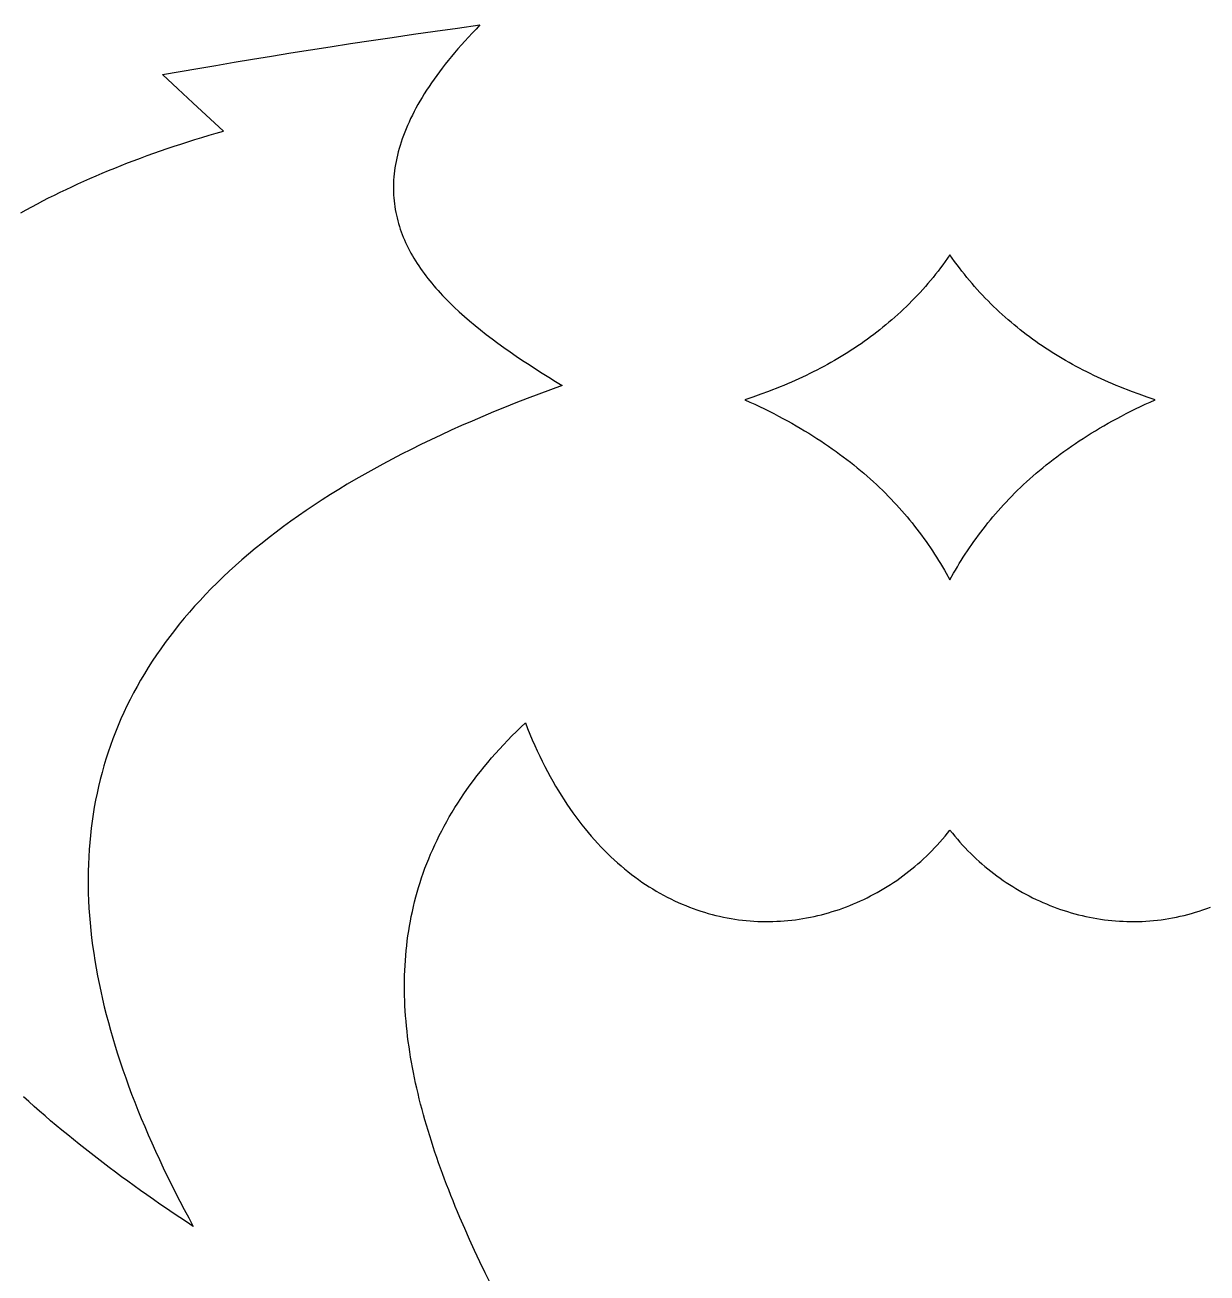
# Model space of a CAD drawing. Extents: x -4113 to -3113, y 1469 to 2469.
# Drawn here: x -3667.7 to -3597.8, y 2098.2 to 2172 of the extents above; entities that cross this region are included whole.
import ezdxf

# ---------------------------------------------------------------- set-up
doc = ezdxf.new("R2010")
doc.units = 0
doc.layers.add('PLAN_1', color=18, linetype='CONTINUOUS')

msp = doc.modelspace()

# ---------------------------------------------------------------- linework, layer by layer
at = {"layer": 'PLAN_1'}
for points in [[(-3667.949, 2160.873), (-3667.627, 2161.051), (-3667.302, 2161.227), (-3666.973, 2161.402), (-3666.641, 2161.575), (-3666.306, 2161.746), (-3665.967, 2161.915), (-3665.625, 2162.083), (-3665.279, 2162.249), (-3664.931, 2162.413), (-3664.578, 2162.576), (-3664.223, 2162.737), (-3663.864, 2162.896), (-3663.502, 2163.053), (-3663.136, 2163.209), (-3662.767, 2163.363), (-3662.395, 2163.515), (-3662.019, 2163.665), (-3661.64, 2163.813), (-3661.258, 2163.96), (-3660.872, 2164.104), (-3660.483, 2164.247), (-3660.09, 2164.388), (-3659.694, 2164.527), (-3659.295, 2164.665), (-3658.892, 2164.8), (-3658.486, 2164.933), (-3658.077, 2165.065), (-3657.664, 2165.194), (-3657.248, 2165.322), (-3656.828, 2165.448), (-3656.405, 2165.571), (-3655.979, 2165.693), (-3657.778, 2167.358), (-3658.676, 2168.193), (-3659.571, 2169.032), (-3658.542, 2169.213), (-3657.495, 2169.395), (-3656.432, 2169.578), (-3655.351, 2169.761), (-3654.251, 2169.944), (-3653.133, 2170.128), (-3651.996, 2170.312), (-3650.839, 2170.496), (-3649.662, 2170.68), (-3648.464, 2170.864), (-3647.246, 2171.048), (-3646.005, 2171.232), (-3644.743, 2171.416), (-3643.458, 2171.599), (-3642.15, 2171.783), (-3640.818, 2171.965), (-3641.049, 2171.726), (-3641.274, 2171.488), (-3641.494, 2171.252), (-3641.707, 2171.017), (-3641.915, 2170.784), (-3642.116, 2170.552), (-3642.312, 2170.322), (-3642.503, 2170.094), (-3642.688, 2169.867), (-3642.867, 2169.642), (-3643.041, 2169.418), (-3643.209, 2169.195), (-3643.371, 2168.975), (-3643.529, 2168.755), (-3643.68, 2168.537), (-3643.827, 2168.321), (-3643.968, 2168.106), (-3644.104, 2167.892), (-3644.235, 2167.68), (-3644.36, 2167.469), (-3644.481, 2167.26), (-3644.596, 2167.052), (-3644.706, 2166.845), (-3644.811, 2166.64), (-3644.911, 2166.436), (-3645.006, 2166.233), (-3645.097, 2166.032), (-3645.182, 2165.832), (-3645.263, 2165.634), (-3645.338, 2165.437), (-3645.409, 2165.241), (-3645.476, 2165.046), (-3645.537, 2164.852), (-3645.594, 2164.66), (-3645.647, 2164.469), (-3645.694, 2164.28), (-3645.738, 2164.091), (-3645.777, 2163.904), (-3645.811, 2163.718), (-3645.841, 2163.533), (-3645.867, 2163.349), (-3645.888, 2163.167), (-3645.905, 2162.986), (-3645.918, 2162.805), (-3645.927, 2162.626), (-3645.931, 2162.449), (-3645.931, 2162.272), (-3645.928, 2162.096), (-3645.92, 2161.921), (-3645.908, 2161.748), (-3645.892, 2161.576), (-3645.873, 2161.404), (-3645.849, 2161.234), (-3645.822, 2161.065), (-3645.791, 2160.896), (-3645.756, 2160.729), (-3645.717, 2160.563), (-3645.675, 2160.398), (-3645.629, 2160.234), (-3645.58, 2160.07), (-3645.527, 2159.908), (-3645.47, 2159.747), (-3645.41, 2159.586), (-3645.346, 2159.427), (-3645.279, 2159.268), (-3645.209, 2159.111), (-3645.136, 2158.954), (-3645.059, 2158.798), (-3644.979, 2158.643), (-3644.895, 2158.489), (-3644.809, 2158.336), (-3644.719, 2158.184), (-3644.626, 2158.032), (-3644.531, 2157.882), (-3644.432, 2157.732), (-3644.33, 2157.583), (-3644.226, 2157.434), (-3644.118, 2157.287), (-3644.008, 2157.14), (-3643.895, 2156.994), (-3643.779, 2156.849), (-3643.66, 2156.704), (-3643.539, 2156.561), (-3643.415, 2156.418), (-3643.288, 2156.275), (-3643.159, 2156.134), (-3643.028, 2155.993), (-3642.894, 2155.853), (-3642.757, 2155.713), (-3642.618, 2155.574), (-3642.477, 2155.436), (-3642.333, 2155.298), (-3642.039, 2155.024), (-3641.736, 2154.753), (-3641.425, 2154.485), (-3641.105, 2154.218), (-3640.778, 2153.953), (-3640.443, 2153.691), (-3640.101, 2153.431), (-3639.752, 2153.172), (-3639.396, 2152.915), (-3639.034, 2152.66), (-3638.666, 2152.407), (-3638.293, 2152.155), (-3637.914, 2151.904), (-3637.53, 2151.655), (-3637.142, 2151.407), (-3636.749, 2151.16), (-3636.352, 2150.915), (-3635.951, 2150.67), (-3636.652, 2150.416), (-3637.343, 2150.16), (-3638.024, 2149.901), (-3638.695, 2149.64), (-3639.357, 2149.377), (-3640.009, 2149.111), (-3640.652, 2148.842), (-3641.285, 2148.571), (-3641.908, 2148.298), (-3642.522, 2148.022), (-3643.127, 2147.744), (-3643.722, 2147.463), (-3644.308, 2147.181), (-3644.884, 2146.895), (-3645.451, 2146.608), (-3646.009, 2146.318), (-3646.557, 2146.025), (-3647.096, 2145.731), (-3647.626, 2145.434), (-3648.147, 2145.134), (-3648.659, 2144.833), (-3649.162, 2144.529), (-3649.655, 2144.222), (-3650.14, 2143.914), (-3650.615, 2143.603), (-3651.082, 2143.29), (-3651.54, 2142.975), (-3651.989, 2142.657), (-3652.429, 2142.337), (-3652.86, 2142.015), (-3653.282, 2141.691), (-3653.696, 2141.364), (-3654.101, 2141.036), (-3654.497, 2140.705), (-3654.884, 2140.372), (-3655.263, 2140.036), (-3655.634, 2139.699), (-3655.995, 2139.359), (-3656.349, 2139.017), (-3656.694, 2138.674), (-3657.03, 2138.327), (-3657.358, 2137.979), (-3657.677, 2137.629), (-3657.988, 2137.276), (-3658.291, 2136.922), (-3658.586, 2136.565), (-3658.872, 2136.206), (-3659.15, 2135.846), (-3659.42, 2135.483), (-3659.682, 2135.118), (-3659.936, 2134.751), (-3660.181, 2134.382), (-3660.419, 2134.011), (-3660.648, 2133.638), (-3660.87, 2133.262), (-3661.084, 2132.885), (-3661.289, 2132.506), (-3661.487, 2132.125), (-3661.677, 2131.742), (-3661.859, 2131.357), (-3662.034, 2130.97), (-3662.2, 2130.581), (-3662.359, 2130.19), (-3662.51, 2129.797), (-3662.654, 2129.402), (-3662.79, 2129.005), (-3662.918, 2128.606), (-3663.039, 2128.206), (-3663.153, 2127.803), (-3663.258, 2127.399), (-3663.357, 2126.992), (-3663.448, 2126.584), (-3663.532, 2126.174), (-3663.608, 2125.762), (-3663.677, 2125.348), (-3663.739, 2124.933), (-3663.793, 2124.515), (-3663.84, 2124.096), (-3663.881, 2123.675), (-3663.914, 2123.252), (-3663.939, 2122.827), (-3663.958, 2122.401), (-3663.97, 2121.973), (-3663.975, 2121.543), (-3663.972, 2121.111), (-3663.963, 2120.677), (-3663.947, 2120.242), (-3663.924, 2119.805), (-3663.895, 2119.366), (-3663.858, 2118.926), (-3663.815, 2118.484), (-3663.765, 2118.04), (-3663.708, 2117.594), (-3663.644, 2117.147), (-3663.574, 2116.698), (-3663.498, 2116.248), (-3663.414, 2115.795), (-3663.325, 2115.341), (-3663.228, 2114.886), (-3663.126, 2114.429), (-3663.016, 2113.97), (-3662.901, 2113.509), (-3662.779, 2113.047), (-3662.651, 2112.584), (-3662.516, 2112.118), (-3662.375, 2111.652), (-3662.228, 2111.183), (-3662.075, 2110.713), (-3661.915, 2110.242), (-3661.75, 2109.769), (-3661.578, 2109.294), (-3661.401, 2108.818), (-3661.217, 2108.34), (-3661.027, 2107.861), (-3660.831, 2107.38), (-3660.63, 2106.898), (-3660.422, 2106.414), (-3660.209, 2105.929), (-3659.99, 2105.443), (-3659.765, 2104.954), (-3659.534, 2104.465), (-3659.297, 2103.974), (-3659.055, 2103.481), (-3658.807, 2102.988), (-3658.554, 2102.492), (-3658.295, 2101.996), (-3658.03, 2101.497), (-3657.76, 2100.998), (-3658.161, 2101.261), (-3658.558, 2101.525), (-3658.953, 2101.789), (-3659.344, 2102.055), (-3659.732, 2102.321), (-3660.118, 2102.588), (-3660.5, 2102.856), (-3660.879, 2103.125), (-3661.254, 2103.394), (-3661.627, 2103.665), (-3661.997, 2103.936), (-3662.363, 2104.208), (-3662.726, 2104.48), (-3663.087, 2104.753), (-3663.444, 2105.027), (-3663.798, 2105.302), (-3664.149, 2105.578), (-3664.496, 2105.854), (-3664.841, 2106.13), (-3665.182, 2106.408), (-3665.521, 2106.686), (-3665.856, 2106.965), (-3666.188, 2107.244), (-3666.517, 2107.524), (-3666.843, 2107.805), (-3667.166, 2108.086), (-3667.485, 2108.368), (-3667.802, 2108.65)], [(-3640.18, 2097.591), (-3640.505, 2098.254), (-3640.821, 2098.915), (-3641.13, 2099.573), (-3641.429, 2100.229), (-3641.719, 2100.883), (-3642, 2101.534), (-3642.137, 2101.859), (-3642.272, 2102.183), (-3642.404, 2102.506), (-3642.534, 2102.829), (-3642.661, 2103.152), (-3642.785, 2103.473), (-3642.907, 2103.794), (-3643.026, 2104.115), (-3643.143, 2104.434), (-3643.257, 2104.754), (-3643.368, 2105.072), (-3643.476, 2105.39), (-3643.582, 2105.707), (-3643.684, 2106.024), (-3643.784, 2106.34), (-3643.881, 2106.656), (-3643.975, 2106.97), (-3644.066, 2107.284), (-3644.154, 2107.598), (-3644.239, 2107.911), (-3644.321, 2108.223), (-3644.4, 2108.535), (-3644.476, 2108.846), (-3644.548, 2109.156), (-3644.617, 2109.465), (-3644.683, 2109.775), (-3644.746, 2110.083), (-3644.805, 2110.391), (-3644.861, 2110.698), (-3644.914, 2111.004), (-3644.963, 2111.31), (-3645.009, 2111.615), (-3645.051, 2111.919), (-3645.09, 2112.223), (-3645.125, 2112.526), (-3645.157, 2112.829), (-3645.185, 2113.131), (-3645.209, 2113.432), (-3645.229, 2113.732), (-3645.246, 2114.032), (-3645.259, 2114.331), (-3645.269, 2114.63), (-3645.274, 2114.927), (-3645.276, 2115.225), (-3645.273, 2115.521), (-3645.267, 2115.817), (-3645.257, 2116.112), (-3645.243, 2116.406), (-3645.224, 2116.7), (-3645.202, 2116.993), (-3645.176, 2117.286), (-3645.145, 2117.577), (-3645.11, 2117.868), (-3645.071, 2118.159), (-3645.028, 2118.448), (-3644.98, 2118.737), (-3644.929, 2119.026), (-3644.872, 2119.313), (-3644.812, 2119.6), (-3644.747, 2119.886), (-3644.677, 2120.172), (-3644.603, 2120.456), (-3644.525, 2120.741), (-3644.442, 2121.024), (-3644.354, 2121.307), (-3644.262, 2121.589), (-3644.165, 2121.87), (-3644.064, 2122.15), (-3643.957, 2122.43), (-3643.846, 2122.709), (-3643.731, 2122.988), (-3643.61, 2123.266), (-3643.484, 2123.543), (-3643.354, 2123.819), (-3643.219, 2124.094), (-3643.078, 2124.369), (-3642.933, 2124.643), (-3642.782, 2124.917), (-3642.627, 2125.19), (-3642.466, 2125.461), (-3642.301, 2125.733), (-3642.13, 2126.003), (-3641.954, 2126.273), (-3641.773, 2126.542), (-3641.586, 2126.81), (-3641.394, 2127.078), (-3641.197, 2127.345), (-3640.994, 2127.611), (-3640.786, 2127.876), (-3640.573, 2128.141), (-3640.354, 2128.405), (-3640.129, 2128.668), (-3639.899, 2128.93), (-3639.664, 2129.192), (-3639.422, 2129.453), (-3639.175, 2129.713), (-3638.923, 2129.972), (-3638.665, 2130.231), (-3638.4, 2130.489), (-3638.131, 2130.746), (-3637.996, 2130.405), (-3637.86, 2130.069), (-3637.72, 2129.739), (-3637.578, 2129.414), (-3637.433, 2129.094), (-3637.285, 2128.781), (-3637.135, 2128.472), (-3636.982, 2128.169), (-3636.827, 2127.872), (-3636.67, 2127.579), (-3636.51, 2127.293), (-3636.348, 2127.011), (-3636.183, 2126.735), (-3636.017, 2126.464), (-3635.848, 2126.198), (-3635.677, 2125.938), (-3635.503, 2125.683), (-3635.328, 2125.433), (-3635.151, 2125.188), (-3634.971, 2124.948), (-3634.79, 2124.714), (-3634.607, 2124.484), (-3634.422, 2124.26), (-3634.235, 2124.04), (-3634.046, 2123.826), (-3633.856, 2123.617), (-3633.664, 2123.412), (-3633.47, 2123.213), (-3633.274, 2123.019), (-3633.077, 2122.829), (-3632.879, 2122.645), (-3632.679, 2122.465), (-3632.478, 2122.29), (-3632.275, 2122.12), (-3632.071, 2121.955), (-3631.865, 2121.794), (-3631.658, 2121.638), (-3631.45, 2121.487), (-3631.241, 2121.341), (-3631.031, 2121.2), (-3630.819, 2121.063), (-3630.607, 2120.93), (-3630.393, 2120.803), (-3630.179, 2120.68), (-3629.963, 2120.561), (-3629.747, 2120.447), (-3629.53, 2120.338), (-3629.312, 2120.233), (-3629.093, 2120.132), (-3628.874, 2120.036), (-3628.654, 2119.945), (-3628.433, 2119.858), (-3628.212, 2119.775), (-3627.99, 2119.697), (-3627.767, 2119.623), (-3627.545, 2119.553), (-3627.321, 2119.488), (-3627.098, 2119.426), (-3626.874, 2119.37), (-3626.649, 2119.317), (-3626.425, 2119.268), (-3626.2, 2119.224), (-3625.975, 2119.184), (-3625.75, 2119.148), (-3625.525, 2119.116), (-3625.3, 2119.088), (-3625.075, 2119.065), (-3624.85, 2119.045), (-3624.625, 2119.029), (-3624.4, 2119.018), (-3624.175, 2119.01), (-3623.95, 2119.007), (-3623.726, 2119.007), (-3623.502, 2119.011), (-3623.279, 2119.019), (-3623.056, 2119.031), (-3622.833, 2119.047), (-3622.61, 2119.066), (-3622.389, 2119.089), (-3622.167, 2119.116), (-3621.947, 2119.147), (-3621.727, 2119.182), (-3621.508, 2119.22), (-3621.289, 2119.262), (-3621.071, 2119.308), (-3620.854, 2119.357), (-3620.638, 2119.41), (-3620.423, 2119.466), (-3620.208, 2119.526), (-3619.995, 2119.59), (-3619.783, 2119.657), (-3619.572, 2119.727), (-3619.361, 2119.801), (-3619.153, 2119.879), (-3618.945, 2119.96), (-3618.738, 2120.044), (-3618.533, 2120.132), (-3618.329, 2120.223), (-3618.126, 2120.317), (-3617.925, 2120.415), (-3617.726, 2120.516), (-3617.527, 2120.62), (-3617.331, 2120.728), (-3617.136, 2120.838), (-3616.942, 2120.952), (-3616.75, 2121.069), (-3616.56, 2121.19), (-3616.372, 2121.313), (-3616.185, 2121.439), (-3616.001, 2121.569), (-3615.818, 2121.702), (-3615.637, 2121.837), (-3615.458, 2121.976), (-3615.281, 2122.117), (-3615.106, 2122.262), (-3614.933, 2122.41), (-3614.762, 2122.56), (-3614.594, 2122.713), (-3614.428, 2122.87), (-3614.264, 2123.029), (-3614.102, 2123.191), (-3613.942, 2123.355), (-3613.785, 2123.523), (-3613.631, 2123.693), (-3613.479, 2123.866), (-3613.329, 2124.042), (-3613.182, 2124.22), (-3613.038, 2124.401), (-3612.893, 2124.22), (-3612.746, 2124.042), (-3612.597, 2123.866), (-3612.445, 2123.693), (-3612.291, 2123.523), (-3612.134, 2123.355), (-3611.975, 2123.191), (-3611.813, 2123.029), (-3611.649, 2122.87), (-3611.483, 2122.713), (-3611.314, 2122.56), (-3611.144, 2122.41), (-3610.971, 2122.262), (-3610.796, 2122.117), (-3610.619, 2121.976), (-3610.441, 2121.837), (-3610.26, 2121.702), (-3610.077, 2121.569), (-3609.892, 2121.439), (-3609.706, 2121.313), (-3609.517, 2121.19), (-3609.327, 2121.069), (-3609.136, 2120.952), (-3608.942, 2120.838), (-3608.747, 2120.728), (-3608.551, 2120.62), (-3608.352, 2120.516), (-3608.153, 2120.415), (-3607.951, 2120.317), (-3607.749, 2120.223), (-3607.545, 2120.132), (-3607.34, 2120.044), (-3607.133, 2119.96), (-3606.925, 2119.879), (-3606.716, 2119.801), (-3606.506, 2119.727), (-3606.295, 2119.657), (-3606.083, 2119.59), (-3605.869, 2119.526), (-3605.655, 2119.466), (-3605.44, 2119.41), (-3605.224, 2119.357), (-3605.007, 2119.308), (-3604.789, 2119.262), (-3604.57, 2119.22), (-3604.351, 2119.182), (-3604.131, 2119.147), (-3603.91, 2119.116), (-3603.689, 2119.089), (-3603.467, 2119.066), (-3603.244, 2119.047), (-3603.022, 2119.031), (-3602.798, 2119.019), (-3602.575, 2119.011), (-3602.351, 2119.007), (-3602.126, 2119.007), (-3601.902, 2119.01), (-3601.677, 2119.018), (-3601.452, 2119.029), (-3601.227, 2119.045), (-3601.002, 2119.065), (-3600.777, 2119.088), (-3600.552, 2119.116), (-3600.326, 2119.148), (-3600.101, 2119.184), (-3599.876, 2119.224), (-3599.652, 2119.268), (-3599.427, 2119.317), (-3599.203, 2119.37), (-3598.979, 2119.426), (-3598.755, 2119.488), (-3598.532, 2119.553), (-3598.309, 2119.623), (-3598.086, 2119.697), (-3597.864, 2119.775), (-3597.643, 2119.858)]]:
    msp.add_lwpolyline(points, dxfattribs=at)
msp.add_lwpolyline([(-3613.038, 2139.192), (-3612.822, 2139.576), (-3612.712, 2139.767), (-3612.599, 2139.957), (-3612.485, 2140.146), (-3612.368, 2140.335), (-3612.249, 2140.523), (-3612.129, 2140.711), (-3612.006, 2140.898), (-3611.881, 2141.084), (-3611.753, 2141.27), (-3611.624, 2141.454), (-3611.492, 2141.638), (-3611.358, 2141.822), (-3611.221, 2142.004), (-3611.082, 2142.186), (-3610.941, 2142.367), (-3610.797, 2142.548), (-3610.65, 2142.727), (-3610.502, 2142.906), (-3610.35, 2143.084), (-3610.196, 2143.261), (-3610.039, 2143.437), (-3609.88, 2143.613), (-3609.718, 2143.787), (-3609.553, 2143.961), (-3609.385, 2144.134), (-3609.215, 2144.306), (-3609.042, 2144.477), (-3608.866, 2144.647), (-3608.686, 2144.817), (-3608.504, 2144.985), (-3608.319, 2145.152), (-3608.131, 2145.319), (-3607.94, 2145.485), (-3607.746, 2145.649), (-3607.549, 2145.813), (-3607.348, 2145.976), (-3607.144, 2146.137), (-3606.938, 2146.298), (-3606.727, 2146.458), (-3606.514, 2146.616), (-3606.297, 2146.774), (-3606.077, 2146.93), (-3605.853, 2147.086), (-3605.626, 2147.24), (-3605.395, 2147.394), (-3605.161, 2147.546), (-3604.924, 2147.697), (-3604.682, 2147.847), (-3604.437, 2147.996), (-3604.189, 2148.144), (-3603.937, 2148.291), (-3603.681, 2148.437), (-3603.421, 2148.581), (-3603.158, 2148.724), (-3602.89, 2148.866), (-3602.619, 2149.007), (-3602.344, 2149.147), (-3602.065, 2149.285), (-3601.782, 2149.423), (-3601.495, 2149.559), (-3601.204, 2149.693), (-3600.909, 2149.827), (-3601.38, 2149.984), (-3601.847, 2150.148), (-3602.308, 2150.317), (-3602.536, 2150.405), (-3602.763, 2150.494), (-3602.989, 2150.584), (-3603.213, 2150.676), (-3603.436, 2150.77), (-3603.657, 2150.865), (-3603.877, 2150.963), (-3604.096, 2151.061), (-3604.313, 2151.162), (-3604.528, 2151.264), (-3604.743, 2151.368), (-3604.955, 2151.474), (-3605.167, 2151.581), (-3605.376, 2151.69), (-3605.585, 2151.801), (-3605.792, 2151.913), (-3605.997, 2152.028), (-3606.201, 2152.144), (-3606.403, 2152.262), (-3606.604, 2152.382), (-3606.803, 2152.503), (-3607.001, 2152.627), (-3607.197, 2152.752), (-3607.392, 2152.879), (-3607.585, 2153.008), (-3607.777, 2153.139), (-3607.967, 2153.272), (-3608.155, 2153.407), (-3608.342, 2153.543), (-3608.527, 2153.682), (-3608.711, 2153.822), (-3608.893, 2153.965), (-3609.073, 2154.109), (-3609.252, 2154.255), (-3609.429, 2154.404), (-3609.605, 2154.554), (-3609.778, 2154.706), (-3609.951, 2154.861), (-3610.121, 2155.017), (-3610.29, 2155.175), (-3610.457, 2155.336), (-3610.623, 2155.498), (-3610.787, 2155.663), (-3610.949, 2155.83), (-3611.109, 2155.998), (-3611.268, 2156.169), (-3611.425, 2156.342), (-3611.581, 2156.517), (-3611.734, 2156.694), (-3611.886, 2156.874), (-3612.036, 2157.055), (-3612.185, 2157.239), (-3612.331, 2157.425), (-3612.476, 2157.613), (-3612.619, 2157.803), (-3612.76, 2157.996), (-3612.9, 2158.191), (-3613.038, 2158.388), (-3613.175, 2158.191), (-3613.314, 2157.996), (-3613.455, 2157.803), (-3613.598, 2157.613), (-3613.743, 2157.425), (-3613.889, 2157.239), (-3614.037, 2157.055), (-3614.187, 2156.874), (-3614.339, 2156.694), (-3614.492, 2156.517), (-3614.647, 2156.342), (-3614.804, 2156.169), (-3614.963, 2155.998), (-3615.123, 2155.83), (-3615.285, 2155.663), (-3615.449, 2155.498), (-3615.614, 2155.336), (-3615.781, 2155.175), (-3615.95, 2155.017), (-3616.12, 2154.861), (-3616.292, 2154.706), (-3616.466, 2154.554), (-3616.641, 2154.404), (-3616.818, 2154.255), (-3616.997, 2154.109), (-3617.177, 2153.965), (-3617.359, 2153.822), (-3617.543, 2153.682), (-3617.728, 2153.543), (-3617.914, 2153.407), (-3618.103, 2153.272), (-3618.292, 2153.139), (-3618.484, 2153.008), (-3618.677, 2152.879), (-3618.871, 2152.752), (-3619.068, 2152.627), (-3619.265, 2152.503), (-3619.464, 2152.382), (-3619.665, 2152.262), (-3619.867, 2152.144), (-3620.071, 2152.028), (-3620.277, 2151.913), (-3620.483, 2151.801), (-3620.692, 2151.69), (-3620.901, 2151.581), (-3621.113, 2151.474), (-3621.325, 2151.368), (-3621.54, 2151.264), (-3621.755, 2151.162), (-3621.972, 2151.061), (-3622.191, 2150.963), (-3622.411, 2150.865), (-3622.633, 2150.77), (-3622.855, 2150.676), (-3623.08, 2150.584), (-3623.305, 2150.494), (-3623.533, 2150.405), (-3623.761, 2150.317), (-3624.222, 2150.148), (-3624.689, 2149.984), (-3625.161, 2149.827), (-3624.866, 2149.693), (-3624.575, 2149.559), (-3624.288, 2149.423), (-3624.005, 2149.285), (-3623.726, 2149.147), (-3623.451, 2149.007), (-3623.179, 2148.866), (-3622.912, 2148.724), (-3622.648, 2148.581), (-3622.389, 2148.437), (-3622.133, 2148.291), (-3621.881, 2148.144), (-3621.632, 2147.996), (-3621.387, 2147.847), (-3621.146, 2147.697), (-3620.908, 2147.546), (-3620.674, 2147.394), (-3620.443, 2147.24), (-3620.216, 2147.086), (-3619.993, 2146.93), (-3619.772, 2146.774), (-3619.556, 2146.616), (-3619.342, 2146.458), (-3619.132, 2146.298), (-3618.925, 2146.137), (-3618.721, 2145.976), (-3618.521, 2145.813), (-3618.323, 2145.649), (-3618.129, 2145.485), (-3617.938, 2145.319), (-3617.75, 2145.152), (-3617.565, 2144.985), (-3617.383, 2144.817), (-3617.204, 2144.647), (-3617.028, 2144.477), (-3616.855, 2144.306), (-3616.684, 2144.134), (-3616.517, 2143.961), (-3616.352, 2143.787), (-3616.19, 2143.613), (-3616.031, 2143.437), (-3615.874, 2143.261), (-3615.72, 2143.084), (-3615.569, 2142.906), (-3615.42, 2142.727), (-3615.274, 2142.548), (-3615.13, 2142.367), (-3614.989, 2142.186), (-3614.85, 2142.004), (-3614.714, 2141.822), (-3614.58, 2141.638), (-3614.448, 2141.454), (-3614.319, 2141.27), (-3614.192, 2141.084), (-3614.067, 2140.898), (-3613.944, 2140.711), (-3613.824, 2140.523), (-3613.705, 2140.335), (-3613.589, 2140.146), (-3613.475, 2139.957), (-3613.362, 2139.767), (-3613.252, 2139.576)], close=True, dxfattribs=at)

doc.saveas('drawing.dxf')
